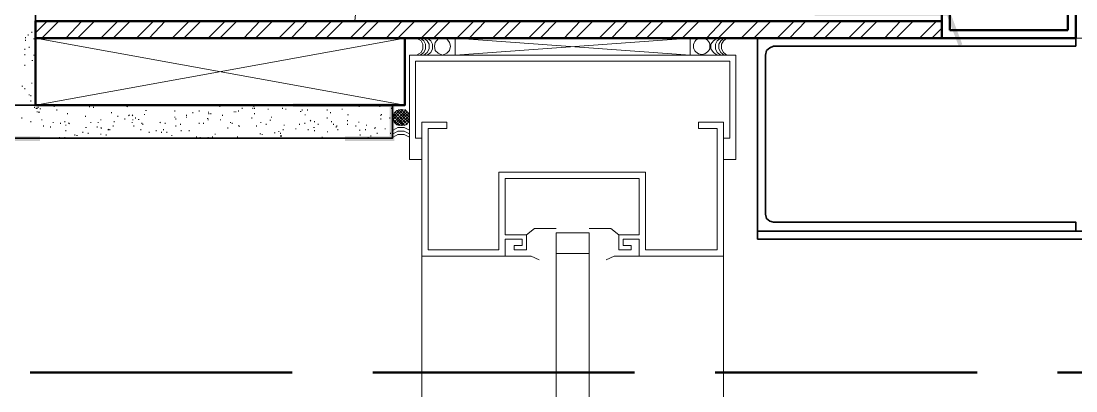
# Model space of a CAD drawing. Header units: inches. Extents: x 5 to 516, y -193 to 129.
# Drawn here: x 368.235 to 369.545, y -35.741 to -35.281 of the extents above; entities that cross this region are included whole.
import ezdxf

# ---------------------------------------------------------------- set-up
doc = ezdxf.new("R2010")
doc.units = ezdxf.units.IN
doc.header["$MEASUREMENT"] = 0
doc.linetypes.add('PDF_IMPORT', pattern=[1, 0.8, -0.2])
doc.layers.add('PDF5_Geometry', color=7, linetype='Continuous')
doc.layers.add('PDF5_Solid Fills', color=7, linetype='Continuous')

msp = doc.modelspace()

# ---------------------------------------------------------------- hatches: boundary and pattern name
at = {"layer": 'PDF5_Solid Fills', "transparency": 33554559}
for points in [[(369.22103, -35.2690091), (369.22103, -35.2745646), (369.3854744, -35.2745655), (369.4043644, -35.3101202), (369.3888078, -35.2690091)], [(368.2143635, -35.3823423), (368.2099191, -35.3823423), (368.2099192, -35.4301201), (368.2588081, -35.4301204), (368.2588079, -35.4245651), (368.2143635, -35.4245645)], [(368.5732525, -35.3834545), (368.5732525, -35.3878989), (368.6932525, -35.3878988), (368.6932522, -35.4245654), (368.6988086, -35.4301212), (368.6988081, -35.3834545)], [(368.6988086, -35.4301204), (368.6932531, -35.4245648), (368.6376966, -35.4245651), (368.6376975, -35.4301204)]]:
    msp.add_hatch(color=256, dxfattribs=at).paths.add_polyline_path(points)

# ---------------------------------------------------------------- linework, layer by layer
at = {"layer": 'PDF5_Geometry', "linetype": 'PDF_IMPORT', "lineweight": 50, "ltscale": 0.406667}
msp.add_lwpolyline([(372.825475, -33.894565), (372.825475, -35.7178987), (367.8454753, -35.7178978), (367.8454749, -31.6523421), (369.857697, -31.6523423), (369.8576968, -33.8945643), (372.8254755, -33.894565)], dxfattribs=at)
at = {"layer": 'PDF5_Geometry', "lineweight": 35}
for points in [[(368.2532531, -35.3856766), (368.2532531, -32.0101208), (368.212142, -32.0101208)], [(369.1499195, -35.5523433), (369.1499195, -35.3023433), (369.5454751, -35.3023433), (369.5454751, -35.3123433)], [(369.1699198, -35.3123429), (369.1654754, -35.3145651), (369.1610309, -35.3178984), (369.1599198, -35.323454)], [(369.5454748, -35.3123429), (369.1699192, -35.3123429)], [(369.1599191, -35.3234535), (369.1599191, -35.5212313)], [(368.2121414, -35.3856766), (368.2532525, -35.3856766)], [(369.1599191, -35.5212312), (369.1610302, -35.5267868), (369.1654746, -35.5301201), (369.1699191, -35.5312312)], [(369.5454748, -35.542343), (369.5454748, -35.5312319), (369.1699192, -35.5312319)], [(370.6443643, -35.5523426), (370.6443643, -35.5423426), (369.1499198, -35.5423426)], [(370.6443643, -35.5523433), (369.1499198, -35.5523433)]]:
    msp.add_lwpolyline(points, dxfattribs=at)
at = {"layer": 'PDF5_Geometry', "lineweight": 15}
for points in [[(368.7121414, -34.6356766), (368.6499192, -35.2812322)], [(368.2532531, -35.2956758), (368.2676975, -35.2812313)], [(368.2532531, -35.2890094), (368.2532531, -35.2878983)], [(368.2610305, -35.3023433), (368.2821416, -35.2812322)], [(368.2910304, -35.3023433), (368.3110304, -35.2812322)], [(368.3054754, -35.3023433), (368.3265865, -35.2812322)], [(368.3343631, -35.3023433), (368.3554743, -35.2812322)], [(368.3499192, -35.3023433), (368.3710303, -35.2812322)], [(368.378808, -35.3023433), (368.3999192, -35.2812322)], [(368.3943641, -35.3023433), (368.4143641, -35.2812322)], [(368.4232529, -35.3023433), (368.4443641, -35.2812322)], [(368.4376968, -35.3023433), (368.4588079, -35.2812322)], [(368.4676967, -35.3023433), (368.4888078, -35.2812322)], [(368.4821417, -35.3023433), (368.5032528, -35.2812322)], [(368.5121416, -35.3023433), (368.5321416, -35.2812322)], [(368.5265855, -35.3023433), (368.5476966, -35.2812322)], [(368.5554755, -35.3023433), (368.5765866, -35.2812322)], [(368.5710304, -35.3023433), (368.5910304, -35.2812322)], [(368.5999192, -35.3023433), (368.6210303, -35.2812322)], [(368.6143642, -35.3023433), (368.6354753, -35.2812322)], [(368.6443641, -35.3023433), (368.6654752, -35.2812322)], [(368.658808, -35.3023433), (368.6799191, -35.2812322)], [(368.6888079, -35.3023433), (368.7088079, -35.2812322)], [(368.7032529, -35.3023433), (368.724364, -35.2812322)], [(368.7321417, -35.3023433), (368.7532528, -35.2812322)], [(368.7476978, -35.3023433), (368.7688089, -35.2812322)], [(368.7765855, -35.3023433), (368.7976966, -35.2812322)], [(368.7921416, -35.3023433), (368.8121416, -35.2812322)], [(368.8210304, -35.3023433), (368.8421415, -35.2812322)], [(368.8354754, -35.3023433), (368.8565865, -35.2812322)], [(368.8654753, -35.3023433), (368.8865864, -35.2812322)], [(368.8799192, -35.3023433), (368.9010303, -35.2812322)], [(368.9099191, -35.3023433), (368.9299191, -35.2812322)], [(368.9243641, -35.3023433), (368.9454752, -35.2812322)], [(368.9532529, -35.3023433), (368.974364, -35.2812322)], [(368.9688078, -35.3023433), (368.9888078, -35.2812322)], [(368.9976978, -35.3023433), (369.0188089, -35.2812322)], [(369.0121417, -35.3023433), (369.0332528, -35.2812322)], [(369.0421416, -35.3023433), (369.0632527, -35.2812322)], [(369.0565854, -35.3023433), (369.0776965, -35.2812322)], [(369.0865865, -35.3023433), (369.1065865, -35.2812322)], [(369.1010303, -35.3023433), (369.1221414, -35.2812322)], [(369.1299192, -35.3023433), (369.1510303, -35.2812322)], [(369.1454752, -35.3023433), (369.1665863, -35.2812322)], [(369.1743641, -35.3023433), (369.1954752, -35.2812322)], [(369.189919, -35.3023433), (369.209919, -35.2812322)], [(369.2188078, -35.3023433), (369.239919, -35.2812322)], [(369.2332528, -35.3023433), (369.2543639, -35.2812322)], [(369.2632527, -35.3023433), (369.2843639, -35.2812322)], [(369.2776977, -35.3023433), (369.2988088, -35.2812322)], [(369.3076976, -35.3023433), (369.3276976, -35.2812322)], [(369.3221415, -35.3023433), (369.3432526, -35.2812322)], [(369.3510303, -35.3023433), (369.3721415, -35.2812322)], [(369.3665864, -35.3023433), (369.3788086, -35.2901211)], [(368.2410302, -35.3023433), (368.2410302, -35.3012322)], [(368.2443634, -35.299009), (368.2443634, -35.2978979)], [(368.2488077, -35.2956758), (368.2488077, -35.2945647)], [(368.252142, -35.3034544), (368.2510309, -35.3034544)], [(368.7121414, -35.3856766), (368.2532525, -35.3023433)], [(368.7121414, -35.3023433), (368.2532525, -35.3856766)], [(368.7265864, -35.3234535), (368.732142, -35.3201202), (368.7343642, -35.3156758), (368.7343642, -35.3101202), (368.732142, -35.3056758), (368.7265864, -35.3023424)], [(368.7310307, -35.3234535), (368.7354751, -35.3201202), (368.7376973, -35.3156758), (368.7376973, -35.3101202), (368.7354751, -35.3056758), (368.7310307, -35.3023424)], [(368.7354749, -35.3234535), (368.7399194, -35.3201202), (368.7421416, -35.3156758), (368.7421416, -35.3101202), (368.7399194, -35.3056758), (368.7354749, -35.3023424)], [(368.7399192, -35.3234535), (368.7443636, -35.3201202), (368.7465859, -35.3156758), (368.7465859, -35.3101202), (368.7443636, -35.3056758), (368.7399192, -35.3023424)], [(369.0665856, -35.3234544), (368.7743634, -35.3023433), (369.0665856, -35.3023433), (368.7743634, -35.3234544), (368.7743634, -35.3023433)], [(368.9521418, -35.3023433), (368.9943641, -35.3023433)], [(369.0665862, -35.3023433), (369.0665862, -35.3234544)], [(369.0999193, -35.3023433), (369.0954748, -35.3056766), (369.0921415, -35.3101211), (369.0921415, -35.3156766), (369.0954748, -35.3201211), (369.0999193, -35.3234544)], [(369.1043635, -35.3023433), (369.0999191, -35.3056766), (369.0976969, -35.3101211), (369.0976969, -35.3156766), (369.0999191, -35.3201211), (369.1043635, -35.3234544)], [(369.1088089, -35.3023433), (369.1043645, -35.3056766), (369.1021423, -35.3101211), (369.1021423, -35.3156766), (369.1043645, -35.3201211), (369.1088089, -35.3234544)], [(369.112141, -35.3023433), (369.1076965, -35.3056766), (369.1054743, -35.3101211), (369.1054743, -35.3156766), (369.1076965, -35.3201211), (369.112141, -35.3234544)], [(369.5454748, -35.3023433), (370.6443638, -35.3023433)], [(368.2399191, -35.3167871), (368.2399191, -35.315676)], [(368.2410302, -35.3056765), (368.2410302, -35.3045654)], [(368.2454745, -35.314565), (368.2454745, -35.3134539)], [(368.2399191, -35.3234535), (368.2399191, -35.3223424)], [(368.2499199, -35.3301211), (368.2488088, -35.3301211)], [(368.2510298, -35.3234535), (368.2521409, -35.3234535)], [(368.7176967, -35.3234535), (369.1232523, -35.3234535)], [(368.7176967, -35.4534539), (368.7176967, -35.3234539)], [(368.7743634, -35.3234535), (369.0665856, -35.3234535)], [(369.1232528, -35.4534539), (369.1232528, -35.3234539)], [(368.2399191, -35.3356764), (368.2399191, -35.3367875)], [(368.7332528, -35.4267872), (368.725475, -35.4267872), (368.725475, -35.3312316)], [(368.7254753, -35.3312321), (369.1154753, -35.3312321)], [(369.1076967, -35.4267872), (369.1154745, -35.4267872), (369.1154745, -35.3312316)], [(368.236586, -35.3623431), (368.2376971, -35.3623431)], [(368.2399191, -35.3656763), (368.2399191, -35.3645652)], [(368.2488077, -35.3590099), (368.2488077, -35.3578988)], [(368.2454745, -35.3734538), (368.2454745, -35.3723427)], [(368.2476977, -35.3745648), (368.2476977, -35.3734537)], [(368.2476977, -35.3812324), (368.2476977, -35.3801213)], [(368.252142, -35.3890098), (368.252142, -35.3878987)], [(368.2543641, -35.3901209), (368.2543641, -35.3890098)], [(368.2554752, -35.3890098), (368.2554752, -35.3901209)], [(368.2554752, -35.3934541), (368.2554752, -35.3945652)], [(368.2588084, -35.3945652), (368.2576973, -35.3945652), (368.2565862, -35.3945652)], [(368.2565863, -35.3890098), (368.2565863, -35.3878987)], [(368.2599195, -35.3901209), (368.2588084, -35.3901209)], [(368.2710301, -35.3867877), (368.2710301, -35.3856766)], [(368.2765855, -35.3878988), (368.2765855, -35.3867877)], [(368.2799198, -35.392343), (368.2799198, -35.3912319)], [(368.2932526, -35.3967873), (368.2932526, -35.3956762)], [(368.3132529, -35.3867877), (368.3132529, -35.3856766)], [(368.3210304, -35.3878988), (368.3199192, -35.3878988)], [(368.3254746, -35.3890098), (368.3254746, -35.3878987)], [(368.3476971, -35.3956762), (368.3476971, -35.3945651)], [(368.3554745, -35.3867877), (368.3554745, -35.3856766)], [(368.3665863, -35.3867877), (368.3676974, -35.3878988)], [(368.3899187, -35.392343), (368.3910298, -35.392343)], [(368.3976973, -35.3867877), (368.3965862, -35.3867877)], [(368.4265861, -35.3934541), (368.4265861, -35.392343)], [(368.4399189, -35.3867877), (368.4388078, -35.3867877)], [(368.4488086, -35.3956762), (368.4488086, -35.3945651)], [(368.4565861, -35.3934541), (368.4565861, -35.392343)], [(368.4643635, -35.3856766), (368.4643635, -35.3867877)], [(368.4688078, -35.3945652), (368.4676967, -35.3945652)], [(368.4688078, -35.3956762), (368.4688078, -35.3967873)], [(368.4710299, -35.3967873), (368.4710299, -35.3956762)], [(368.4821417, -35.3867877), (368.4810306, -35.3867877)], [(368.4821417, -35.3878988), (368.4821417, -35.3867877)], [(368.4976978, -35.3856766), (368.4976978, -35.3867877)], [(368.4999199, -35.3945652), (368.4999199, -35.393454)], [(368.502142, -35.3945652), (368.502142, -35.393454)], [(368.5054752, -35.3934541), (368.5054752, -35.392343)], [(368.5099195, -35.3867877), (368.5099195, -35.3856766)], [(368.5099195, -35.3890098), (368.5099195, -35.3901209)], [(368.5232523, -35.3867877), (368.5232523, -35.3856766)], [(368.5232523, -35.3901209), (368.5232523, -35.3890098)], [(368.5243633, -35.3878988), (368.5243633, -35.3867877)], [(368.5254755, -35.3901209), (368.5254755, -35.3890098)], [(368.5254755, -35.3967873), (368.5254755, -35.3956762)], [(368.5421415, -35.391232), (368.5421415, -35.3901208)], [(368.5599197, -35.3890098), (368.5599197, -35.3901209)], [(368.564364, -35.391232), (368.564364, -35.3901208)], [(368.565475, -35.3867877), (368.565475, -35.3856766)], [(368.5832532, -35.3934541), (368.5821421, -35.3934541)], [(368.5843632, -35.391232), (368.5843632, -35.3923431)], [(368.5910307, -35.392343), (368.5910307, -35.3912319)], [(368.6076967, -35.3867877), (368.6076967, -35.3856766)], [(368.6154753, -35.392343), (368.6154753, -35.3912319)], [(368.6199195, -35.3956762), (368.6199195, -35.3945651)], [(368.6343634, -35.3901209), (368.6343634, -35.391232)], [(368.6354745, -35.3867877), (368.6365856, -35.3867877)], [(368.6432531, -35.3867877), (368.6432531, -35.3856766)], [(368.6499195, -35.3867877), (368.6499195, -35.3856766)], [(368.6554748, -35.3878988), (368.6554748, -35.3867877)], [(368.6810304, -35.3867877), (368.6810304, -35.3878988)], [(368.6921422, -35.3867877), (368.6921422, -35.3856766)], [(368.6954743, -35.3901209), (368.6954743, -35.3890098)], [(368.7099193, -35.391232), (368.6976971, -35.4034542)], [(368.7065861, -35.391232), (368.6976972, -35.4001209)], [(368.7132525, -35.392343), (368.698808, -35.4067875)], [(368.7154746, -35.3934541), (368.6999191, -35.4090096)], [(368.6999197, -35.3945652), (368.7143641, -35.4090096)], [(368.7165857, -35.3956762), (368.7021412, -35.4101207)], [(368.7021418, -35.392343), (368.7165863, -35.4067875)], [(368.7043639, -35.391232), (368.7176973, -35.4045653)], [(368.7076971, -35.391232), (368.7176971, -35.401232)], [(368.7121414, -35.391232), (368.717697, -35.3967875)], [(368.236586, -35.4023426), (368.236586, -35.4012315)], [(368.2476977, -35.4067869), (368.2476977, -35.4056758)], [(368.2610305, -35.4045648), (368.2610305, -35.4034536)], [(368.2754755, -35.407898), (368.2754755, -35.4067868)], [(368.284364, -35.407898), (368.284364, -35.4090091)], [(368.2899194, -35.4067869), (368.2899194, -35.4056758)], [(368.2943636, -35.407898), (368.2954748, -35.4090091)], [(368.315475, -35.3990094), (368.315475, -35.4001205)], [(368.3221414, -35.407898), (368.3221414, -35.4067868)], [(368.3310311, -35.4067869), (368.3310311, -35.407898)], [(368.3343631, -35.4045648), (368.3343631, -35.4034536)], [(368.3510303, -35.4056758), (368.3510303, -35.4067869)], [(368.3554745, -35.4001205), (368.3554745, -35.3990094)], [(368.3643642, -35.4034537), (368.3643642, -35.4023426)], [(368.3699195, -35.3978984), (368.3688084, -35.3990095)], [(368.3732527, -35.3978984), (368.3743638, -35.3990095)], [(368.3732527, -35.407898), (368.3732527, -35.4067868)], [(368.3743638, -35.4045648), (368.3743638, -35.4034536)], [(368.377697, -35.4023426), (368.377697, -35.4012315)], [(368.3810302, -35.4034537), (368.3821413, -35.4034537)], [(368.3854744, -35.4090101), (368.3854744, -35.407899)], [(368.3865866, -35.4101201), (368.3865866, -35.409009)], [(368.3888088, -35.3978984), (368.3888088, -35.3967872)], [(368.408808, -35.4067869), (368.4076969, -35.407898)], [(368.4143644, -35.407898), (368.4143644, -35.4090091)], [(368.4265861, -35.4012316), (368.4265861, -35.4001204)], [(368.4276972, -35.4034537), (368.4276972, -35.4023426)], [(368.4332525, -35.4101201), (368.4332525, -35.409009)], [(368.44103, -35.3990094), (368.44103, -35.3978983)], [(368.44103, -35.4012316), (368.44103, -35.4001204)], [(368.4565861, -35.4090101), (368.4565861, -35.407899)], [(368.4621414, -35.4090101), (368.4621414, -35.407899)], [(368.4676967, -35.4023426), (368.4665856, -35.4023426)], [(368.4676967, -35.4045648), (368.4676967, -35.4034536)], [(368.4832528, -35.4034537), (368.4832528, -35.4045648)], [(368.4854749, -35.3990094), (368.4854749, -35.3978983)], [(368.4954745, -35.407898), (368.4954745, -35.4067868)], [(368.4976978, -35.4090101), (368.4976978, -35.407899)], [(368.5221412, -35.4023426), (368.5221412, -35.4012315)], [(368.533253, -35.4067869), (368.533253, -35.407898)], [(368.5399194, -35.4090101), (368.5399194, -35.4101213)], [(368.5443637, -35.4045648), (368.5454748, -35.4045648)], [(368.5465858, -35.4012316), (368.5465858, -35.4001204)], [(368.5810311, -35.4101201), (368.5810311, -35.409009)], [(368.5888086, -35.3978984), (368.5876975, -35.3978984)], [(368.5876975, -35.4090101), (368.5876975, -35.407899)], [(368.595475, -35.4045648), (368.5943638, -35.4056759)], [(368.5999192, -35.4067869), (368.5999192, -35.4056758)], [(368.6043635, -35.4101201), (368.6043635, -35.409009)], [(368.6154753, -35.4023426), (368.6154753, -35.4012315)], [(368.6210306, -35.4067869), (368.6210306, -35.4056758)], [(368.6232527, -35.4101201), (368.6232527, -35.409009)], [(368.642142, -35.3978984), (368.6410309, -35.3978984)], [(368.6410309, -35.4056758), (368.6410309, -35.4045647)], [(368.6410309, -35.4101201), (368.6410309, -35.409009)], [(368.6543637, -35.4067869), (368.6554748, -35.4067869)], [(368.6821415, -35.3990094), (368.6821415, -35.3978983)], [(368.6821415, -35.4034537), (368.6821415, -35.4023426)], [(368.6832526, -35.3978984), (368.6832526, -35.3967872)], [(368.6932522, -35.4023426), (368.6932522, -35.4012315)], [(368.6976976, -35.3990094), (368.7099198, -35.4112316)], [(368.6976976, -35.4034537), (368.7054753, -35.4112315)], [(368.6988086, -35.3967873), (368.712142, -35.4112317)], [(368.7176967, -35.3990094), (368.7043634, -35.4112316)], [(368.7176967, -35.4023426), (368.7076967, -35.4112315)], [(368.7154746, -35.407898), (368.7143635, -35.4101202)], [(368.7332528, -35.4067869), (368.7643639, -35.4067869)], [(368.8688085, -35.5734536), (368.7332529, -35.5734536), (368.7332529, -35.4067869)], [(368.7643638, -35.4145655), (368.7643638, -35.4067877)], [(368.9721412, -35.5734536), (369.1076967, -35.5734536), (369.1076967, -35.4067869), (369.0765856, -35.4067869), (369.0765856, -35.4145647)], [(368.2632527, -35.4123422), (368.2632527, -35.4112311)], [(368.2721412, -35.4134544), (368.2721412, -35.4123433)], [(368.2910304, -35.4101201), (368.2910304, -35.4112312)], [(368.2910304, -35.4178987), (368.2910304, -35.4167876)], [(368.3021411, -35.423454), (368.3021411, -35.4223429)], [(368.3121418, -35.4201208), (368.3121418, -35.4190097)], [(368.315475, -35.4134544), (368.3165861, -35.4134544)], [(368.3188082, -35.4201208), (368.3188082, -35.4212319)], [(368.3299189, -35.4123422), (368.3299189, -35.4134533)], [(368.3343631, -35.4134544), (368.3354743, -35.4145655)], [(368.3343631, -35.4223429), (368.3343631, -35.4212318)], [(368.3410307, -35.423454), (368.3410307, -35.4223429)], [(368.3443639, -35.4156765), (368.3432528, -35.4167877)], [(368.3454749, -35.4167876), (368.3454749, -35.4156765)], [(368.3499192, -35.4123422), (368.3499192, -35.4112311)], [(368.3754749, -35.4123422), (368.3754749, -35.4112311)], [(368.3843634, -35.4167876), (368.3843634, -35.4156765)], [(368.3943641, -35.4190097), (368.3943641, -35.4201209)], [(368.4032526, -35.4178987), (368.4032526, -35.4167876)], [(368.409919, -35.4190097), (368.409919, -35.4201209)], [(368.4121412, -35.4156765), (368.4121412, -35.4167877)], [(368.4165866, -35.4201208), (368.4165866, -35.4190097)], [(368.4276972, -35.4123422), (368.4276972, -35.4112311)], [(368.4343636, -35.4178987), (368.4343636, -35.4167876)], [(368.4443643, -35.4178987), (368.4443643, -35.4167876)], [(368.4765864, -35.4223429), (368.4765864, -35.4212318)], [(368.4921413, -35.4145655), (368.4921413, -35.4134544)], [(368.5054752, -35.4112323), (368.5065863, -35.4123434)], [(368.5276977, -35.4123422), (368.5276977, -35.4112311)], [(368.5321419, -35.4212319), (368.533253, -35.4212319)], [(368.5354751, -35.4223429), (368.534364, -35.4223429)], [(368.5510301, -35.4201208), (368.5499189, -35.4201208)], [(368.5554755, -35.4190097), (368.5554755, -35.4178986)], [(368.5576976, -35.4212319), (368.5576976, -35.4201208)], [(368.5610308, -35.4167876), (368.5610308, -35.4156765)], [(368.5621418, -35.4112323), (368.5621418, -35.4101212)], [(368.5765857, -35.4156765), (368.5765857, -35.4145654)], [(368.5921418, -35.4167876), (368.5921418, -35.4156765)], [(368.5999192, -35.4134544), (368.5988081, -35.4134544)], [(368.5999192, -35.4167876), (368.5999192, -35.4178987)], [(368.6165863, -35.4190097), (368.6154752, -35.4190097)], [(368.6265859, -35.4134544), (368.6265859, -35.4123433)], [(368.627697, -35.4123422), (368.627697, -35.4112311)], [(368.6288081, -35.4167876), (368.6288081, -35.4156765)], [(368.6510305, -35.4123422), (368.6510305, -35.4112311)], [(368.6554748, -35.4167876), (368.6565859, -35.4167876)], [(368.6565858, -35.423454), (368.6565858, -35.4223429)], [(368.6632522, -35.4156765), (368.6632522, -35.4167877)], [(368.6643644, -35.4101201), (368.6643644, -35.4112312)], [(368.6754751, -35.4134544), (368.674364, -35.4145655)], [(368.6776972, -35.4212319), (368.6776972, -35.4201208)], [(368.6876968, -35.4156765), (368.6876968, -35.4145654)], [(368.6943644, -35.4212319), (368.6943644, -35.4201208)], [(368.7176967, -35.4167876), (368.7110301, -35.4134543), (368.7032523, -35.4134543), (368.6976967, -35.4167876)], [(368.7176967, -35.4212319), (368.7110301, -35.4178985), (368.7032523, -35.4178985), (368.6976967, -35.4212319)], [(368.7176967, -35.4256761), (368.7110301, -35.4223428), (368.7032523, -35.4223428), (368.6976967, -35.4256761)], [(368.828808, -35.5656766), (368.7410303, -35.5656766), (368.7410303, -35.4145655), (368.7643636, -35.4145655)], [(369.0110306, -35.4690094), (369.0110306, -35.5656761), (369.0999195, -35.5656761), (369.0999195, -35.414565)], [(369.0765857, -35.4145655), (369.0999191, -35.4145655)], [(368.283253, -35.4267872), (368.283253, -35.4256761)], [(368.2899194, -35.4267872), (368.2899194, -35.4256761)], [(368.3043632, -35.423454), (368.3054743, -35.423454)], [(368.4232529, -35.423454), (368.4221418, -35.423454)], [(368.4532529, -35.4256761), (368.4532529, -35.424565)], [(368.4576971, -35.4267872), (368.4576971, -35.4256761)], [(368.4676967, -35.4267872), (368.4676967, -35.4256761)], [(368.473252, -35.4256761), (368.473252, -35.424565)], [(368.5043642, -35.4256761), (368.5043642, -35.424565)], [(368.5576976, -35.4245651), (368.5576976, -35.423454)], [(368.5588087, -35.423454), (368.5588087, -35.4245651)], [(368.6099188, -35.4256761), (368.6088077, -35.4256761)], [(368.6665866, -35.4267872), (368.6665866, -35.4256761)], [(368.6699198, -35.4245651), (368.6699198, -35.423454)], [(368.7332528, -35.4534539), (368.7176972, -35.4534539)], [(369.1076967, -35.4534539), (369.1232523, -35.4534539)], [(368.8288079, -35.5656761), (368.8288079, -35.4690094)], [(368.8288079, -35.46901), (369.0110301, -35.46901)], [(368.8365865, -35.5467869), (368.8365865, -35.4767868)], [(368.8365865, -35.4767874), (369.0032531, -35.4767874)], [(368.9776976, -35.5656757), (368.9776976, -35.5467869), (369.0032531, -35.5467869), (369.0032531, -35.4767868)], [(368.8632528, -35.5467872), (368.8732528, -35.5390094), (368.8999194, -35.5390094)], [(368.94103, -35.5390094), (368.9676967, -35.5390094)], [(368.9676968, -35.5390094), (368.9776968, -35.5467872)], [(368.8476967, -35.5656763), (368.8476967, -35.5601208), (368.8576967, -35.5601208), (368.8576967, -35.552343), (368.8365856, -35.552343)], [(368.8632532, -35.5656761), (368.8632532, -35.5467872), (368.8365865, -35.5467872)], [(368.8365865, -35.5734536), (368.8365865, -35.5523425)], [(368.8999195, -35.5445647), (368.9410306, -35.5445647)], [(369.0032531, -35.5523433), (368.9832531, -35.5523433), (368.9832531, -35.5601211)], [(369.0032531, -35.5734536), (369.0032531, -35.5523425)], [(368.8476971, -35.5656761), (368.8632527, -35.5656761)], [(368.9776969, -35.5656761), (368.9932524, -35.5656761), (368.9932524, -35.5601205), (368.9832524, -35.5601205)], [(368.7332528, -35.5723425), (368.7332528, -44.5967878)], [(368.8788081, -35.577899), (368.8688081, -35.5734545)], [(368.8999195, -35.5701204), (368.9410306, -35.5701204)], [(368.9621414, -35.577899), (368.9721414, -35.5734545)], [(369.1076967, -35.5723425), (369.1076967, -44.5934546)]]:
    msp.add_lwpolyline(points, dxfattribs=at)
at = {"layer": 'PDF5_Geometry', "lineweight": 50}
for points in [[(369.5454748, -35.2923433), (369.5454748, -35.3023433), (369.5454748, -34.6356766), (369.3788081, -34.6356766), (369.3788081, -35.3023433), (369.5454748, -35.3023433)], [(369.3888085, -34.6456762), (369.5354752, -34.6456762), (369.5354752, -35.2923428)], [(369.3888089, -34.6456762), (369.3888089, -35.2923428)], [(369.5354752, -35.2923426), (369.3888085, -35.2923426)]]:
    msp.add_lwpolyline(points, dxfattribs=at)
for points in [[(368.2532531, -35.3023433), (368.2532531, -35.2812322), (369.3788087, -35.2812322), (369.3788087, -35.3023433)], [(368.7121414, -35.3023433), (368.7121414, -35.3856766), (368.2532525, -35.3856766), (368.2532525, -35.3023433)]]:
    msp.add_lwpolyline(points, close=True, dxfattribs=at)
at = {"layer": 'PDF5_Geometry', "lineweight": 15}
for points in [[(368.768808, -35.3123429), (368.7676969, -35.3078984), (368.7643636, -35.303454), (368.758808, -35.3023429), (368.7532525, -35.303454), (368.7499191, -35.3078984), (368.748808, -35.3123429), (368.7499191, -35.3178984), (368.7532525, -35.3212318), (368.758808, -35.323454), (368.7643636, -35.3212318), (368.7676969, -35.3178984)], [(368.7176967, -35.4012316), (368.7165856, -35.395676), (368.7132523, -35.3923427), (368.7076967, -35.3912316), (368.7021412, -35.3923427), (368.6988078, -35.395676), (368.6976967, -35.4012316), (368.6988078, -35.4067871), (368.7021412, -35.4101204), (368.7076967, -35.4112316), (368.7132523, -35.4101204), (368.7165856, -35.4067871)], [(368.8999195, -37.4978983), (368.8999195, -35.5445647), (368.9410306, -35.5445647), (368.9410306, -37.4978983)]]:
    msp.add_lwpolyline(points, close=True, dxfattribs=at)
at = {"layer": 'PDF5_Geometry', "lineweight": 35}
msp.add_lwpolyline([(368.2121414, -35.3856761), (368.2121414, -35.4267872), (368.6965859, -35.4267872), (368.6965859, -35.3856761)], close=True, dxfattribs=at)
at = {"layer": 'PDF5_Geometry', "lineweight": 15}
msp.add_circle((369.0807133, -35.3123429), 0.0103175, dxfattribs=at)
at = {"layer": 'PDF5_Solid Fills', "lineweight": 50, "transparency": 33554559}
msp.add_solid([(369.3854745, -35.2745655), (369.4043634, -35.3101211), (369.399919, -35.3123433)], dxfattribs=at)

doc.saveas('drawing.dxf')
